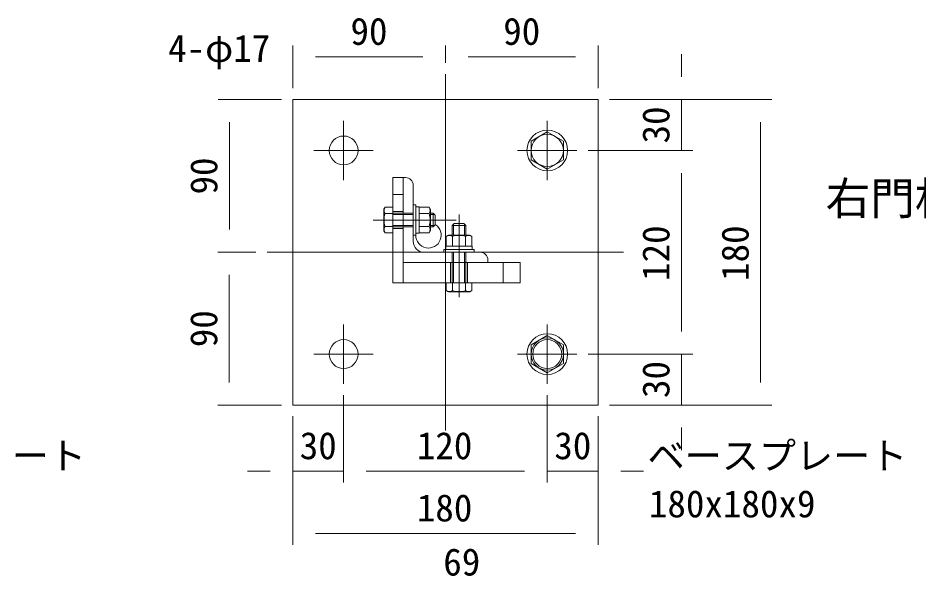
# Model space of a CAD drawing. Units: millimetres, scale not verified, with parts at other scales. Extents: x -4200 to 4200, y -2970 to 2970.
# Drawn here: x -1239 to 352, y -1578 to -591 of the extents above; entities that cross this region are included whole.
import ezdxf
from ezdxf.enums import TextEntityAlignment as Align

# ---------------------------------------------------------------- set-up
doc = ezdxf.new("R2010")
doc.units = ezdxf.units.MM
doc.header["$LTSCALE"] = 20
doc.linetypes.add('USER1', pattern=[50.8, 31.75, -6.35, 6.35, -6.35])
for name, color, linetype, lineweight in [('0-0_D-STR1', 1, 'Continuous', 18), ('0-1_D-BMK', 2, 'USER1', 13), ('0-2_D-STR3', 3, 'Continuous', 13), ('0-3_D-STR-DIM', 7, 'Continuous', 9), ('0-5_D-STR-TXT', 7, 'Continuous', 9)]:
    doc.layers.add(name, color=color, linetype=linetype, lineweight=lineweight)
doc.layers.add('0-8_D-TTL-TXT', color=7, linetype='Continuous')
doc.styles.add('ＭＳ ゴシック', font='')
doc.styles.get('ＭＳ ゴシック').set_extended_font_data('MS Gothic')

msp = doc.modelspace()

# ---------------------------------------------------------------- linework, layer by layer
at = {"layer": '0-0_D-STR1'}
for p, q in [((-553.92, -873.48), (-558.42, -873.48)), ((-540.42, -985.98), (-540.42, -886.98)), ((-421.92, -1005.48), (-520.92, -1005.48)), ((-408.42, -1023.48), (-408.42, -1018.98))]:
    msp.add_line(p, q, dxfattribs=at)
msp.add_lwpolyline([(-558.42, -873.48), (-558.42, -1023.48), (-408.42, -1023.48)], dxfattribs=at)
for centre, radius, start, end in [((-553.92, -886.98), 13.5, 360, 90), ((-520.92, -985.98), 19.5, 180, 270), ((-421.92, -1018.98), 13.5, 360, 90)]:
    msp.add_arc(centre, radius, start, end, dxfattribs=at)
at = {"layer": '0-1_D-BMK'}
for p, q in [((-483.42, -690.48), (-483.42, -1320.48)), ((-663.42, -877.98), (-663.42, -772.98)), ((-303.42, -877.98), (-303.42, -772.98)), ((-715.92, -825.48), (-610.92, -825.48)), ((-250.92, -825.48), (-355.92, -825.48)), ((-464.71, -948.48), (-610.92, -948.48)), ((-601.92, -948.48), (-514.92, -948.48)), ((-459.42, -938.76), (-459.42, -1084.98)), ((-168.42, -1005.48), (-798.42, -1005.48)), ((-663.42, -1132.98), (-663.42, -1237.98)), ((-303.42, -1132.98), (-303.42, -1237.98)), ((-715.92, -1185.48), (-610.92, -1185.48)), ((-250.92, -1185.48), (-355.92, -1185.48))]:
    msp.add_line(p, q, dxfattribs=at)
at = {"layer": '0-2_D-STR3'}
for p, q in [((-753.42, -1275.48), (-753.42, -735.48)), ((-303.42, -792.63), (-331.92, -808.96)), ((-303.42, -792.63), (-274.92, -808.96)), ((-331.92, -808.96), (-331.92, -841.99)), ((-274.92, -808.96), (-274.92, -841.99)), ((-303.42, -858.33), (-331.92, -841.99)), ((-303.42, -858.33), (-274.92, -841.99)), ((-558.42, -873.48), (-558.42, -1059.48)), ((-576.42, -903.48), (-558.42, -903.48)), ((-540.42, -921.48), (-535.62, -921.48)), ((-535.62, -921.48), (-535.62, -975.48)), ((-592.32, -929.58), (-590.24, -925.96)), ((-592.32, -967.38), (-592.32, -929.58)), ((-576.42, -925.96), (-590.24, -925.96)), ((-576.42, -937.22), (-590.24, -937.22)), ((-576.42, -971), (-576.42, -925.96)), ((-576.42, -933.48), (-558.42, -933.48)), ((-576.42, -936.48), (-540.42, -936.48)), ((-529.62, -971), (-529.62, -925.96)), ((-529.62, -937.22), (-512.3, -937.22)), ((-510.12, -967.23), (-510.12, -929.73)), ((-510.12, -936.48), (-505.02, -936.48)), ((-505.02, -936.48), (-501.42, -940.08)), ((-505.02, -936.48), (-505.02, -960.48)), ((-576.42, -938.73), (-540.42, -938.73)), ((-510.12, -938.73), (-502.77, -938.73)), ((-501.42, -940.08), (-501.42, -956.88)), ((-471.42, -958.08), (-467.82, -954.48)), ((-467.82, -954.48), (-451.02, -954.48)), ((-447.42, -958.08), (-451.02, -954.48)), ((-592.32, -967.38), (-590.24, -971)), ((-576.42, -959.74), (-590.24, -959.74)), ((-576.42, -958.23), (-540.42, -958.23)), ((-576.42, -960.48), (-540.42, -960.48)), ((-576.42, -963.48), (-558.42, -963.48)), ((-529.62, -959.74), (-512.3, -959.74)), ((-510.12, -958.23), (-502.77, -958.23)), ((-510.12, -960.48), (-505.02, -960.48)), ((-505.02, -960.48), (-501.42, -956.88)), ((-471.42, -958.08), (-447.42, -958.08)), ((-471.42, -975.18), (-471.42, -958.08)), ((-469.17, -975.18), (-469.17, -955.83)), ((-449.67, -975.18), (-449.67, -955.83)), ((-447.42, -975.18), (-447.42, -958.08)), ((-576.42, -971), (-590.24, -971)), ((-440.67, -975.18), (-478.17, -975.18)), ((-470.68, -994.68), (-470.68, -977.35)), ((-448.17, -994.68), (-448.17, -977.35)), ((-486.42, -1000.68), (-432.42, -1000.68)), ((-486.42, -1005.48), (-486.42, -1000.68)), ((-436.91, -994.68), (-481.94, -994.68)), ((-471.42, -1059.48), (-471.42, -1005.48)), ((-469.17, -1059.48), (-469.17, -1005.48)), ((-449.67, -1059.48), (-449.67, -1005.48)), ((-447.42, -1059.48), (-447.42, -1005.48)), ((-351.42, -1023.48), (-558.42, -1023.48)), ((-474.43, -1059.48), (-474.43, -1023.48)), ((-444.42, -1059.48), (-444.42, -1023.48)), ((-381.42, -1023.48), (-381.42, -1059.48)), ((-351.42, -1023.48), (-351.42, -1059.48)), ((-576.42, -1059.48), (-351.42, -1059.48)), ((-481.94, -1059.48), (-481.94, -1073.29)), ((-436.91, -1059.48), (-481.94, -1059.48)), ((-470.68, -1059.48), (-470.68, -1073.29)), ((-448.17, -1059.48), (-448.17, -1073.29)), ((-436.91, -1059.48), (-436.91, -1073.29)), ((-478.32, -1075.38), (-481.94, -1073.29)), ((-440.52, -1075.38), (-478.32, -1075.38)), ((-440.52, -1075.38), (-436.91, -1073.29)), ((-303.42, -1152.63), (-331.92, -1168.96)), ((-303.42, -1152.63), (-274.92, -1168.96)), ((-331.92, -1168.96), (-331.92, -1201.99)), ((-274.92, -1168.96), (-274.92, -1201.99)), ((-303.42, -1218.33), (-331.92, -1201.99)), ((-303.42, -1218.33), (-274.92, -1201.99))]:
    msp.add_line(p, q, dxfattribs=at)
for points in [[(-753.42, -1275.48), (-213.42, -1275.48), (-213.42, -735.48), (-753.42, -735.48)], [(-576.42, -1059.48), (-576.42, -873.48), (-558.42, -873.48)], [(-540.42, -921.48), (-540.42, -975.48), (-535.62, -975.48)], [(-529.62, -925.96), (-512.3, -925.96), (-510.12, -929.73)], [(-529.62, -971), (-512.3, -971), (-510.12, -967.23)], [(-481.94, -994.68), (-481.94, -977.35), (-478.17, -975.18)], [(-436.91, -994.68), (-436.91, -977.35), (-440.67, -975.18)], [(-486.42, -1005.48), (-432.42, -1005.48), (-432.42, -1000.68)]]:
    msp.add_lwpolyline(points, dxfattribs=at)
for points in [[(-529.62, -925.38), (-535.62, -925.38), (-535.62, -971.58), (-529.62, -971.58)], [(-482.52, -994.68), (-482.52, -1000.68), (-436.32, -1000.68), (-436.32, -994.68)]]:
    msp.add_lwpolyline(points, close=True, dxfattribs=at)
for centre, radius in [((-303.42, -825.48), 36), ((-663.42, -825.48), 25.5), ((-303.42, -825.48), 28.5), ((-663.42, -1185.48), 25.5), ((-303.42, -1185.48), 36), ((-303.42, -1185.48), 28.5), ((-303.42, -1185.48), 25.5)]:
    msp.add_circle(centre, radius, dxfattribs=at)
for centre, radius, start, end in [((-582.01, -931.59), 9.97, 145.61585, 214.38415), ((-554.72, -948.48), 37.26, 162.4121, 197.5879), ((-547.82, -948.48), 37.26, 342.4121, 17.5879), ((-520.52, -931.59), 9.97, 325.61586, 34.38414), ((-582.01, -965.37), 9.97, 145.61585, 214.38415), ((-513.42, -975.48), 22.5, 180, 57.76905), ((-520.52, -965.37), 9.97, 325.61585, 34.38416), ((-476.31, -985.58), 9.97, 55.61586, 124.38414), ((-459.42, -1012.87), 37.26, 72.4121, 107.5879), ((-442.54, -985.58), 9.97, 55.61585, 124.38416), ((-476.31, -1065.06), 9.97, 235.61585, 304.38415), ((-459.42, -1037.77), 37.26, 252.4121, 287.5879), ((-442.54, -1065.06), 9.97, 235.61585, 304.38415)]:
    msp.add_arc(centre, radius, start, end, dxfattribs=at)
at = {"layer": '0-3_D-STR-DIM'}
for p, q in [((-753.42, -715.48), (-753.42, -640.06)), ((-483.42, -670.48), (-483.42, -640.06)), ((-483.42, -670.48), (-483.42, -640.06)), ((-213.42, -715.48), (-213.42, -640.06)), ((-713.42, -660.06), (-523.42, -660.06)), ((-443.42, -660.06), (-253.42, -660.06)), ((-66.25, -695.48), (-66.25, -655.48)), ((-773.42, -735.48), (-885.44, -735.48)), ((-193.42, -735.48), (93.75, -735.48)), ((-193.42, -735.48), (-46.25, -735.48)), ((-66.25, -825.48), (-66.25, -735.48)), ((-865.44, -965.48), (-865.44, -775.48)), ((73.75, -775.48), (73.75, -1235.48)), ((-230.92, -825.48), (-46.25, -825.48)), ((-230.92, -825.48), (-46.25, -825.48)), ((-66.25, -1145.48), (-66.25, -865.48)), ((-66.25, -865.48), (-66.25, -905.48)), ((-818.42, -1005.48), (-885.6, -1005.48)), ((-818.42, -1005.48), (-885.44, -1005.48)), ((-865.6, -1045.48), (-865.6, -1235.48)), ((-66.25, -1145.48), (-66.25, -1105.48)), ((-230.92, -1185.48), (-46.25, -1185.48)), ((-230.92, -1185.48), (-46.25, -1185.48)), ((-66.25, -1185.48), (-66.25, -1275.48)), ((-663.42, -1257.98), (-663.42, -1412.48)), ((-663.42, -1257.98), (-663.42, -1412.48)), ((-303.42, -1257.98), (-303.42, -1412.48)), ((-303.42, -1257.98), (-303.42, -1412.48)), ((-773.42, -1275.48), (-885.6, -1275.48)), ((-193.42, -1275.48), (93.75, -1275.48)), ((-193.42, -1275.48), (-46.25, -1275.48)), ((-753.42, -1295.48), (-753.42, -1522.48)), ((-753.42, -1295.48), (-753.42, -1412.48)), ((-213.42, -1295.48), (-213.42, -1522.48)), ((-213.42, -1295.48), (-213.42, -1412.48)), ((-66.25, -1315.48), (-66.25, -1355.48)), ((-793.42, -1392.48), (-833.42, -1392.48)), ((-663.42, -1392.48), (-753.42, -1392.48)), ((-623.42, -1392.48), (-343.42, -1392.48)), ((-623.42, -1392.48), (-583.42, -1392.48)), ((-343.42, -1392.48), (-383.42, -1392.48)), ((-303.42, -1392.48), (-213.42, -1392.48)), ((-173.42, -1392.48), (-133.42, -1392.48)), ((-253.42, -1502.48), (-713.42, -1502.48))]:
    msp.add_line(p, q, dxfattribs=at)

# ---------------------------------------------------------------- texts
at = {"layer": '0-3_D-STR-DIM', "style": 'ＭＳ ゴシック'}
for s, p in [('90', (-651.3, -653.31)), ('90', (-381.3, -653.31)), ('30', (-741.05, -1385.73)), ('120', (-534.07, -1385.73)), ('30', (-291.05, -1385.73)), ('180', (-534.07, -1495.73)), ('69', (-487.27, -1591.39))]:
    msp.add_text(s, height=48.09, dxfattribs=at).set_placement(p, align=Align.BOTTOM_LEFT)
for s, p in [('30', (-73, -813.1)), ('90', (-872.19, -903.35)), ('120', (-73, -1056.13)), ('180', (67, -1056.13)), ('90', (-872.34, -1173.35)), ('30', (-73, -1263.1))]:
    msp.add_text(s, height=48.09, rotation=90, dxfattribs=at).set_placement(p, align=Align.BOTTOM_LEFT)
at = {"layer": '0-5_D-STR-TXT', "style": 'ＭＳ ゴシック'}
for s, p in [('4-φ17', (-973.7, -683.45)), ('ベースプレート', (-1577.84, -1403.64)), ('ベースプレート', (-126.22, -1403.64)), ('180x180x9 ', (-123.77, -1488.53))]:
    msp.add_text(s, height=48.09, dxfattribs=at).set_placement(p, align=Align.BOTTOM_LEFT)
at = {"layer": '0-8_D-TTL-TXT', "style": 'ＭＳ ゴシック'}
msp.add_text('右門柱後付ベースプレート詳細図', height=57.77, dxfattribs=at).set_placement((188.68, -956.43), align=Align.BOTTOM_LEFT)

doc.saveas('drawing.dxf')
